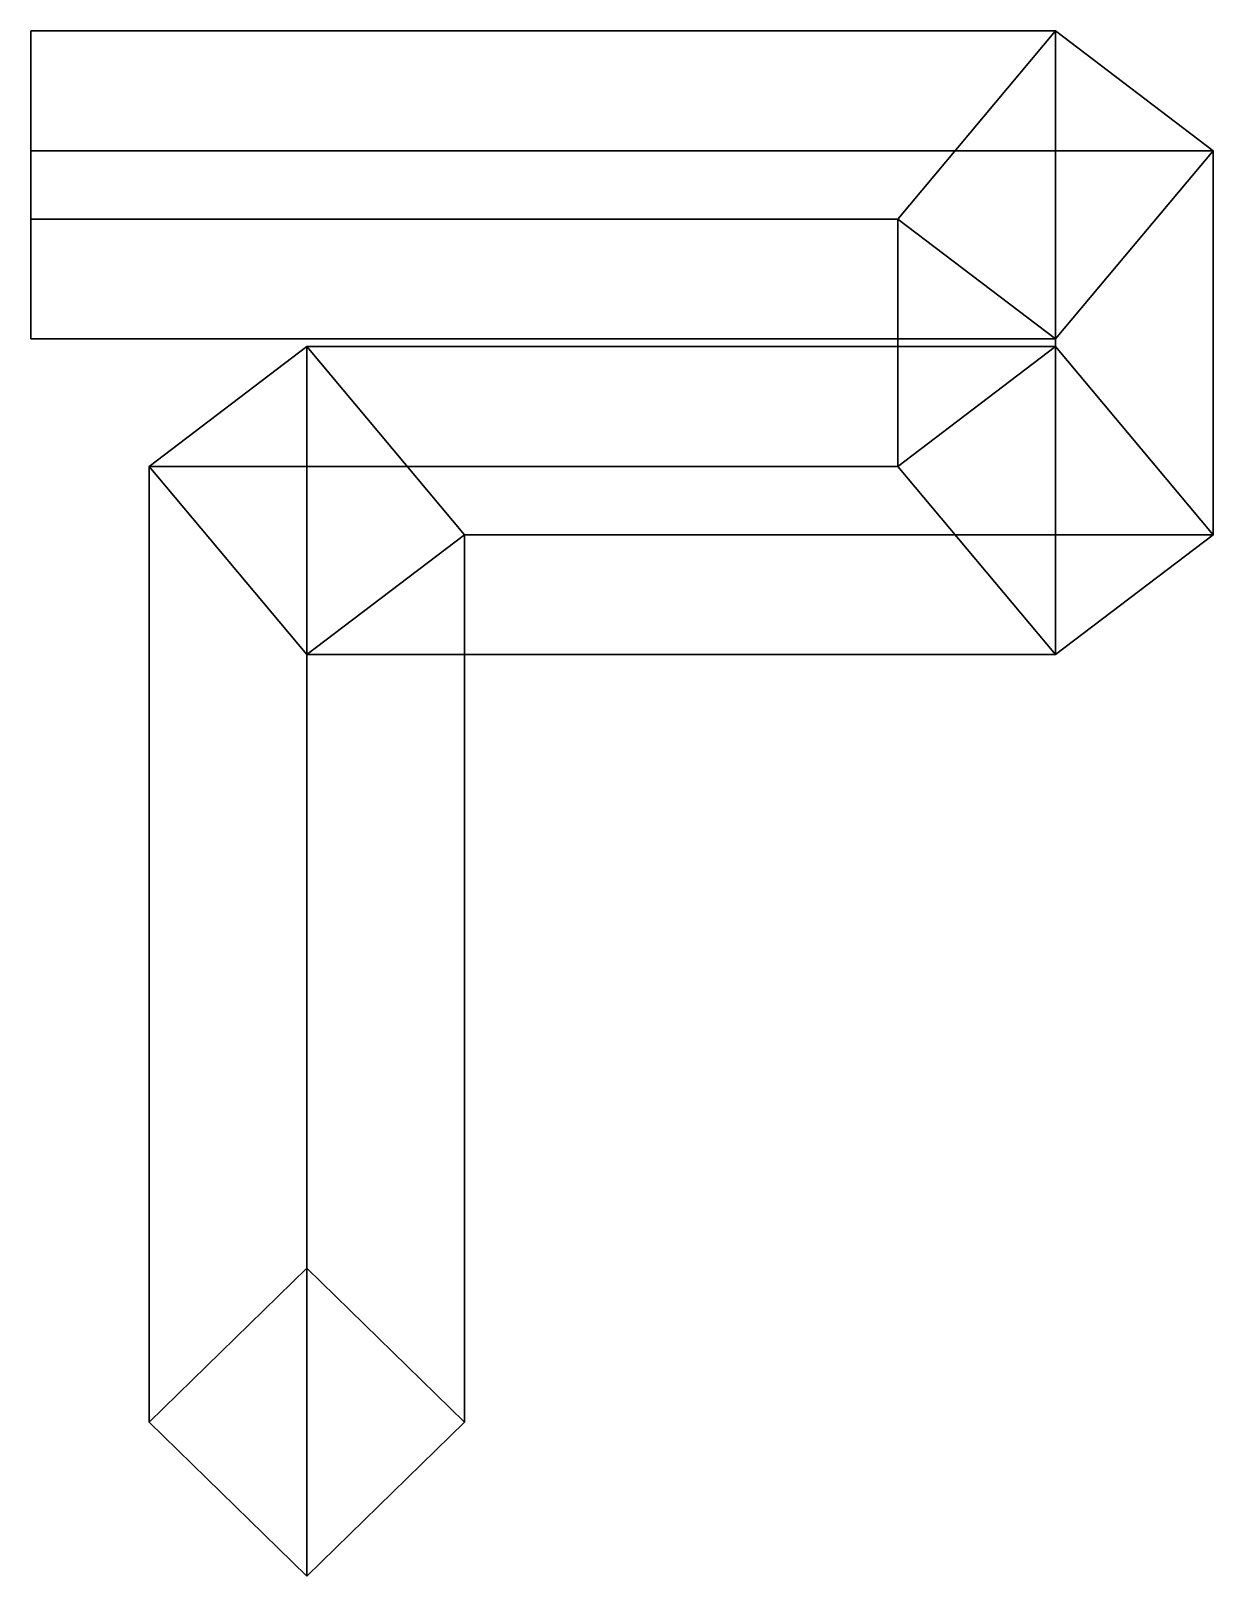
# Model space of a CAD drawing. Extents: x -0.07 to 0.23, y -0.043 to 0.349.
import ezdxf

# ---------------------------------------------------------------- set-up
doc = ezdxf.new("R2010")
doc.units = 0
doc.layers.add('SHASSIS', color=3, linetype='CONTINUOUS')

msp = doc.modelspace()

# ---------------------------------------------------------------- linework, layer by layer
at = {"layer": 'SHASSIS'}
for points in [[(-0.07, 0.31866, -1.44905), (-0.07, 0.34905, -1.40134), (0.19, 0.34905, -1.40134), (0.23, 0.31866, -1.44905)], [(-0.07, 0.34905, -1.40134), (-0.07, 0.30134, -1.37095), (0.15, 0.30134, -1.37095), (0.19, 0.34905, -1.40134)], [(-0.07, 0.34905, -1.40134), (-0.07, 0.31866, -1.44905), (-0.07, 0.27095, -1.41866), (-0.07, 0.30134, -1.37095)], [(0.19, 0.34905, -1.40134), (0.15, 0.30134, -1.37095), (0.15, 0.23857, -1.08782), (0.19, 0.26897, -1.04011)], [(0.23, 0.31866, -1.44905), (0.19, 0.34905, -1.40134), (0.19, 0.26897, -1.04011), (0.23, 0.22126, -1.00972)], [(-0.07, 0.27095, -1.41866), (-0.07, 0.31866, -1.44905), (0.23, 0.31866, -1.44905), (0.19, 0.27095, -1.41866)], [(0.19, 0.27095, -1.41866), (0.23, 0.31866, -1.44905), (0.23, 0.22126, -1.00972), (0.19, 0.19087, -1.05743)], [(-0.07, 0.30134, -1.37095), (-0.07, 0.27095, -1.41866), (0.19, 0.27095, -1.41866), (0.15, 0.30134, -1.37095)], [(0.15, 0.30134, -1.37095), (0.19, 0.27095, -1.41866), (0.19, 0.19087, -1.05743), (0.15, 0.23857, -1.08782)], [(0.19, 0.26897, -1.04011), (0.15, 0.23857, -1.08782), (-0.04, 0.23857, -1.08782), (0, 0.26897, -1.04011)], [(0, 0.26897, -1.04011), (-0.04, 0.23857, -1.08782), (-0.04, -0.00384, 0.00563), (0, 0.03521, 0.01429)], [(0.23, 0.22126, -1.00972), (0.19, 0.26897, -1.04011), (0, 0.26897, -1.04011), (0.04, 0.22126, -1.00972)], [(0.04, 0.22126, -1.00972), (0, 0.26897, -1.04011), (0, 0.03521, 0.01429), (0.04, -0.00384, 0.00563)], [(0.15, 0.23857, -1.08782), (0.19, 0.19087, -1.05743), (0, 0.19087, -1.05743), (-0.04, 0.23857, -1.08782)], [(-0.04, 0.23857, -1.08782), (0, 0.19087, -1.05743), (0, -0.04289, -0.00303), (-0.04, -0.00384, 0.00563)], [(0.19, 0.19087, -1.05743), (0.23, 0.22126, -1.00972), (0.04, 0.22126, -1.00972), (0, 0.19087, -1.05743)], [(0, 0.19087, -1.05743), (0.04, 0.22126, -1.00972), (0.04, -0.00384, 0.00563), (0, -0.04289, -0.00303)]]:
    msp.add_3dface(points, dxfattribs=at)

doc.saveas('drawing.dxf')
